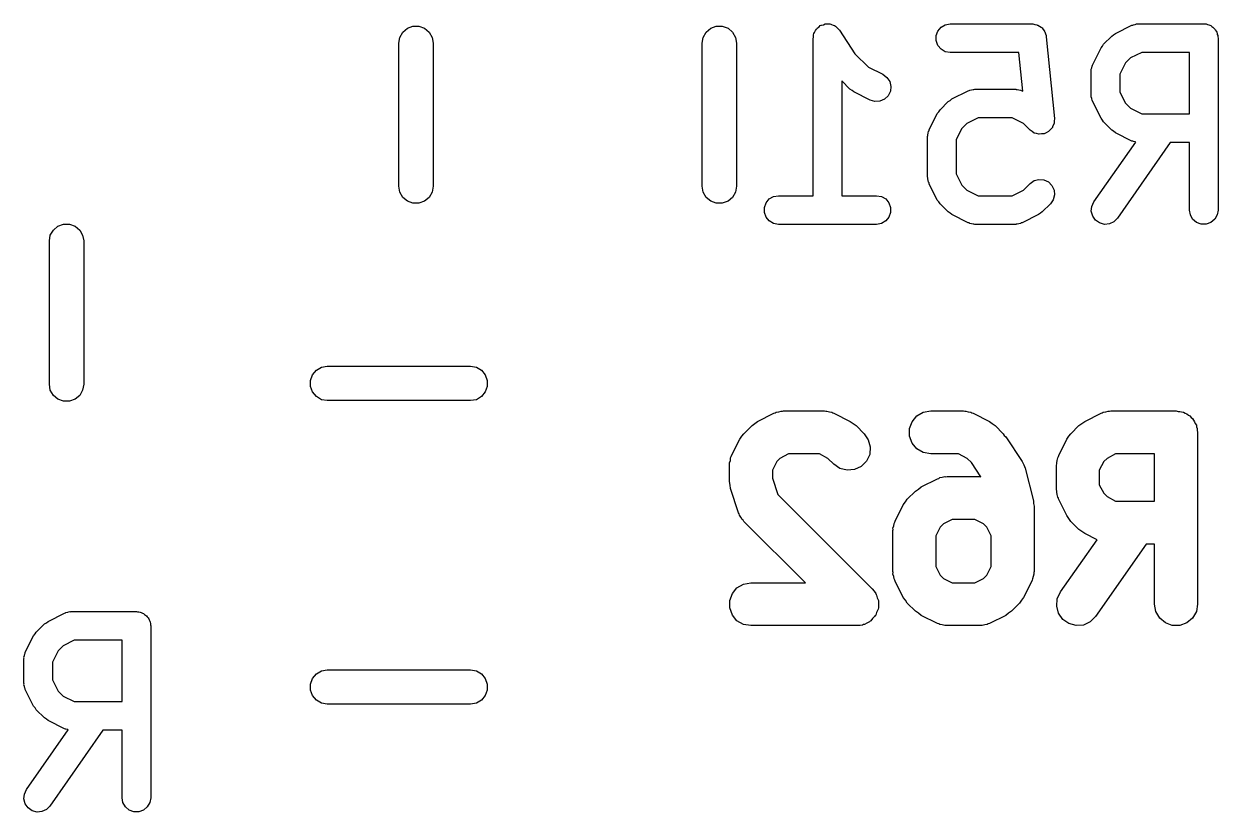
# Model space of a CAD drawing. Extents: x 93.7 to 160.2, y -161.6 to -97.7.
# Drawn here: x 149.77 to 153.942, y -159.719 to -156.967 of the extents above; entities that cross this region are included whole.
import ezdxf

# ---------------------------------------------------------------- set-up
doc = ezdxf.new("R2010")
doc.units = 0
doc.header["$MEASUREMENT"] = 0
doc.layers.add('BLACK', color=7, linetype='CONTINUOUS')

msp = doc.modelspace()

# ---------------------------------------------------------------- linework, layer by layer
at = {"layer": 'Black'}
for p, q in [((151.094, -156.996), (151.11, -156.982)), ((151.11, -156.982), (151.129, -156.975)), ((151.129, -156.975), (151.15, -156.975)), ((151.15, -156.975), (151.17, -156.982)), ((151.17, -156.982), (151.186, -156.996)), ((152.154, -156.996), (152.17, -156.982)), ((152.17, -156.982), (152.189, -156.975)), ((152.189, -156.975), (152.21, -156.975)), ((152.21, -156.975), (152.23, -156.982)), ((152.23, -156.982), (152.246, -156.996)), ((152.533, -156.995), (152.536, -156.99)), ((152.536, -156.99), (152.539, -156.985)), ((152.539, -156.985), (152.541, -156.983)), ((152.541, -156.983), (152.543, -156.981)), ((152.543, -156.981), (152.548, -156.977)), ((152.548, -156.977), (152.552, -156.973)), ((152.552, -156.973), (152.555, -156.972)), ((152.555, -156.972), (152.557, -156.971)), ((152.557, -156.971), (152.563, -156.97)), ((152.563, -156.97), (152.569, -156.967)), ((152.569, -156.967), (152.572, -156.967)), ((152.572, -156.967), (152.574, -156.967)), ((152.574, -156.967), (152.58, -156.967)), ((152.58, -156.967), (152.586, -156.967)), ((152.586, -156.967), (152.589, -156.968)), ((152.589, -156.968), (152.591, -156.969)), ((152.591, -156.969), (152.597, -156.971)), ((152.597, -156.971), (152.602, -156.973)), ((152.602, -156.973), (152.605, -156.975)), ((152.605, -156.975), (152.607, -156.976)), ((152.607, -156.976), (152.611, -156.981)), ((152.611, -156.981), (152.616, -156.985)), ((152.616, -156.985), (152.617, -156.987)), ((152.617, -156.987), (152.619, -156.989)), ((152.619, -156.989), (152.673, -157.071)), ((152.957, -157.008), (152.963, -156.992)), ((152.963, -156.992), (152.974, -156.978)), ((152.974, -156.978), (152.989, -156.97)), ((152.989, -156.97), (153.006, -156.967)), ((153.006, -156.967), (153.292, -156.967)), ((153.292, -156.967), (153.294, -156.967)), ((153.294, -156.967), (153.295, -156.967)), ((153.295, -156.967), (153.302, -156.969)), ((153.302, -156.969), (153.309, -156.97)), ((153.309, -156.97), (153.31, -156.971)), ((153.31, -156.971), (153.312, -156.971)), ((153.312, -156.971), (153.318, -156.975)), ((153.318, -156.975), (153.324, -156.978)), ((153.324, -156.978), (153.325, -156.98)), ((153.325, -156.98), (153.327, -156.981)), ((153.327, -156.981), (153.331, -156.986)), ((153.331, -156.986), (153.335, -156.992)), ((153.335, -156.992), (153.336, -156.993)), ((153.584, -157.001), (153.641, -156.972)), ((153.641, -156.972), (153.644, -156.971)), ((153.644, -156.971), (153.646, -156.97)), ((153.646, -156.97), (153.652, -156.969)), ((153.652, -156.969), (153.657, -156.967)), ((153.657, -156.967), (153.66, -156.967)), ((153.66, -156.967), (153.663, -156.967)), ((153.663, -156.967), (153.892, -156.967)), ((153.892, -156.967), (153.896, -156.967)), ((153.896, -156.967), (153.9, -156.967)), ((153.9, -156.967), (153.905, -156.969)), ((153.905, -156.969), (153.909, -156.97)), ((153.909, -156.97), (153.913, -156.972)), ((153.913, -156.972), (153.917, -156.973)), ((153.917, -156.973), (153.92, -156.976)), ((153.92, -156.976), (153.924, -156.978)), ((153.924, -156.978), (153.927, -156.982)), ((153.927, -156.982), (153.93, -156.985)), ((153.93, -156.985), (153.932, -156.988)), ((153.932, -156.988), (153.935, -156.992)), ((153.935, -156.992), (153.937, -156.996)), ((151.08, -157.034), (151.083, -157.014)), ((151.08, -157.534), (151.08, -157.034)), ((151.083, -157.014), (151.094, -156.996)), ((151.186, -156.996), (151.196, -157.014)), ((151.196, -157.014), (151.2, -157.034)), ((151.2, -157.034), (151.2, -157.534)), ((152.14, -157.034), (152.143, -157.014)), ((152.14, -157.534), (152.14, -157.034)), ((152.143, -157.014), (152.154, -156.996)), ((152.246, -156.996), (152.256, -157.014)), ((152.256, -157.014), (152.26, -157.034)), ((152.26, -157.034), (152.26, -157.534)), ((152.527, -157.017), (152.528, -157.014)), ((152.527, -157.567), (152.527, -157.017)), ((152.528, -157.011), (152.529, -157.005)), ((152.528, -157.014), (152.528, -157.011)), ((152.529, -157.005), (152.53, -157)), ((152.53, -157), (152.532, -156.997)), ((152.532, -156.997), (152.533, -156.995)), ((152.957, -157.025), (152.957, -157.008)), ((152.963, -157.042), (152.957, -157.025)), ((153.336, -156.993), (153.337, -156.995)), ((153.337, -156.995), (153.339, -157.002)), ((153.339, -157.002), (153.341, -157.008)), ((153.341, -157.008), (153.341, -157.01)), ((153.341, -157.01), (153.341, -157.012)), ((153.341, -157.012), (153.37, -157.297)), ((153.542, -157.038), (153.571, -157.01)), ((153.571, -157.01), (153.577, -157.005)), ((153.577, -157.005), (153.584, -157.001)), ((153.937, -156.996), (153.939, -157)), ((153.939, -157), (153.939, -157.004)), ((153.939, -157.004), (153.941, -157.008)), ((153.941, -157.008), (153.941, -157.012)), ((153.941, -157.012), (153.942, -157.017)), ((153.942, -157.017), (153.942, -157.617)), ((152.673, -157.071), (152.721, -157.118)), ((152.974, -157.055), (152.963, -157.042)), ((152.989, -157.064), (152.974, -157.055)), ((153.006, -157.067), (152.989, -157.064)), ((153.246, -157.067), (153.006, -157.067)), ((153.26, -157.202), (153.246, -157.067)), ((153.504, -157.109), (153.533, -157.051)), ((153.533, -157.051), (153.538, -157.045)), ((153.538, -157.045), (153.542, -157.038)), ((153.675, -157.067), (153.636, -157.086)), ((153.842, -157.067), (153.675, -157.067)), ((153.842, -157.281), (153.842, -157.067)), ((153.501, -157.12), (153.502, -157.114)), ((153.502, -157.114), (153.503, -157.111)), ((153.503, -157.111), (153.504, -157.109)), ((153.619, -157.103), (153.599, -157.143)), ((153.636, -157.086), (153.619, -157.103)), ((152.721, -157.118), (152.771, -157.143)), ((152.771, -157.143), (152.785, -157.154)), ((152.785, -157.154), (152.795, -157.168)), ((153.499, -157.125), (153.501, -157.12)), ((153.499, -157.128), (153.499, -157.125)), ((153.499, -157.131), (153.499, -157.128)), ((153.499, -157.217), (153.499, -157.131)), ((153.599, -157.143), (153.599, -157.205)), ((152.656, -157.195), (152.627, -157.166)), ((152.627, -157.166), (152.627, -157.567)), ((152.663, -157.2), (152.656, -157.195)), ((152.669, -157.204), (152.663, -157.2)), ((152.795, -157.168), (152.799, -157.185)), ((152.799, -157.185), (152.797, -157.202)), ((153.069, -157.201), (153.072, -157.2)), ((153.072, -157.2), (153.075, -157.198)), ((153.075, -157.198), (153.08, -157.197)), ((153.08, -157.197), (153.086, -157.196)), ((153.086, -157.196), (153.089, -157.196)), ((153.089, -157.196), (153.092, -157.195)), ((153.092, -157.195), (153.235, -157.195)), ((153.235, -157.195), (153.237, -157.196)), ((153.237, -157.196), (153.24, -157.196)), ((153.24, -157.196), (153.246, -157.197)), ((153.246, -157.197), (153.252, -157.198)), ((153.252, -157.198), (153.254, -157.2)), ((153.254, -157.2), (153.257, -157.201)), ((152.727, -157.233), (152.669, -157.204)), ((152.743, -157.238), (152.727, -157.233)), ((152.76, -157.237), (152.743, -157.238)), ((152.776, -157.23), (152.76, -157.237)), ((152.789, -157.218), (152.776, -157.23)), ((152.797, -157.202), (152.789, -157.218)), ((152.971, -157.267), (152.999, -157.238)), ((152.999, -157.238), (153.006, -157.234)), ((153.006, -157.234), (153.012, -157.229)), ((153.012, -157.229), (153.069, -157.201)), ((153.257, -157.201), (153.26, -157.202)), ((153.499, -157.22), (153.499, -157.217)), ((153.499, -157.222), (153.499, -157.22)), ((153.501, -157.228), (153.499, -157.222)), ((153.502, -157.234), (153.501, -157.228)), ((153.503, -157.236), (153.502, -157.234)), ((153.504, -157.239), (153.503, -157.236)), ((153.533, -157.296), (153.504, -157.239)), ((153.599, -157.205), (153.619, -157.244)), ((152.933, -157.337), (152.961, -157.28)), ((152.961, -157.28), (152.966, -157.274)), ((152.966, -157.274), (152.971, -157.267)), ((153.619, -157.244), (153.636, -157.261)), ((153.636, -157.261), (153.675, -157.281)), ((153.675, -157.281), (153.842, -157.281)), ((153.064, -157.315), (153.047, -157.332)), ((153.104, -157.295), (153.064, -157.315)), ((153.223, -157.295), (153.104, -157.295)), ((153.262, -157.315), (153.223, -157.295)), ((153.285, -157.338), (153.262, -157.315)), ((153.365, -157.323), (153.362, -157.331)), ((153.369, -157.315), (153.365, -157.323)), ((153.37, -157.298), (153.369, -157.306)), ((153.369, -157.306), (153.369, -157.315)), ((153.369, -157.315), (153.369, -157.315)), ((153.369, -157.315), (153.369, -157.315)), ((153.37, -157.297), (153.37, -157.298)), ((153.37, -157.298), (153.37, -157.298)), ((153.538, -157.303), (153.533, -157.296)), ((153.542, -157.309), (153.538, -157.303)), ((153.571, -157.338), (153.542, -157.309)), ((152.927, -157.36), (152.928, -157.357)), ((152.927, -157.502), (152.927, -157.36)), ((152.928, -157.354), (152.929, -157.348)), ((152.928, -157.357), (152.928, -157.354)), ((152.929, -157.348), (152.93, -157.342)), ((152.93, -157.342), (152.932, -157.34)), ((152.932, -157.34), (152.933, -157.337)), ((153.047, -157.332), (153.027, -157.371)), ((153.292, -157.343), (153.285, -157.338)), ((153.285, -157.338), (153.285, -157.338)), ((153.285, -157.338), (153.285, -157.338)), ((153.299, -157.348), (153.292, -157.343)), ((153.3, -157.348), (153.299, -157.348)), ((153.299, -157.348), (153.299, -157.348)), ((153.308, -157.35), (153.3, -157.348)), ((153.316, -157.352), (153.308, -157.35)), ((153.317, -157.352), (153.316, -157.352)), ((153.316, -157.352), (153.316, -157.352)), ((153.325, -157.351), (153.317, -157.352)), ((153.333, -157.351), (153.325, -157.351)), ((153.334, -157.351), (153.333, -157.351)), ((153.341, -157.347), (153.334, -157.351)), ((153.334, -157.351), (153.334, -157.351)), ((153.349, -157.343), (153.341, -157.347)), ((153.355, -157.337), (153.349, -157.343)), ((153.349, -157.343), (153.349, -157.343)), ((153.349, -157.343), (153.349, -157.343)), ((153.361, -157.331), (153.355, -157.337)), ((153.362, -157.331), (153.361, -157.331)), ((153.361, -157.331), (153.361, -157.331)), ((153.577, -157.342), (153.571, -157.338)), ((153.584, -157.347), (153.577, -157.342)), ((153.641, -157.376), (153.584, -157.347)), ((153.027, -157.371), (153.027, -157.491)), ((153.508, -157.588), (153.654, -157.38)), ((153.775, -157.381), (153.59, -157.645)), ((153.644, -157.377), (153.641, -157.376)), ((153.646, -157.378), (153.644, -157.377)), ((153.652, -157.379), (153.646, -157.378)), ((153.654, -157.38), (153.652, -157.379)), ((153.842, -157.381), (153.775, -157.381)), ((153.842, -157.617), (153.842, -157.381)), ((153.027, -157.491), (153.047, -157.53)), ((151.083, -157.555), (151.08, -157.534)), ((151.2, -157.534), (151.196, -157.555)), ((152.143, -157.555), (152.14, -157.534)), ((152.26, -157.534), (152.256, -157.555)), ((152.928, -157.505), (152.927, -157.502)), ((152.928, -157.508), (152.928, -157.505)), ((152.929, -157.514), (152.928, -157.508)), ((152.93, -157.52), (152.929, -157.514)), ((152.932, -157.522), (152.93, -157.52)), ((152.933, -157.525), (152.932, -157.522)), ((152.961, -157.582), (152.933, -157.525)), ((153.047, -157.53), (153.064, -157.547)), ((153.262, -157.547), (153.285, -157.524)), ((153.285, -157.524), (153.299, -157.514)), ((153.299, -157.514), (153.316, -157.51)), ((153.316, -157.51), (153.333, -157.511)), ((153.333, -157.511), (153.349, -157.519)), ((153.349, -157.519), (153.361, -157.531)), ((153.361, -157.531), (153.369, -157.547)), ((151.094, -157.573), (151.083, -157.555)), ((151.11, -157.586), (151.094, -157.573)), ((151.186, -157.573), (151.17, -157.586)), ((151.196, -157.555), (151.186, -157.573)), ((152.154, -157.573), (152.143, -157.555)), ((152.17, -157.586), (152.154, -157.573)), ((152.246, -157.573), (152.23, -157.586)), ((152.256, -157.555), (152.246, -157.573)), ((152.374, -157.578), (152.389, -157.57)), ((152.389, -157.57), (152.406, -157.567)), ((152.406, -157.567), (152.527, -157.567)), ((152.627, -157.567), (152.749, -157.567)), ((152.749, -157.567), (152.766, -157.57)), ((152.766, -157.57), (152.781, -157.578)), ((153.064, -157.547), (153.104, -157.567)), ((153.104, -157.567), (153.223, -157.567)), ((153.223, -157.567), (153.262, -157.547)), ((153.37, -157.564), (153.366, -157.581)), ((153.369, -157.547), (153.37, -157.564)), ((151.129, -157.593), (151.11, -157.586)), ((151.15, -157.593), (151.129, -157.593)), ((151.17, -157.586), (151.15, -157.593)), ((152.189, -157.593), (152.17, -157.586)), ((152.21, -157.593), (152.189, -157.593)), ((152.23, -157.586), (152.21, -157.593)), ((152.357, -157.608), (152.363, -157.592)), ((152.357, -157.625), (152.357, -157.608)), ((152.363, -157.592), (152.374, -157.578)), ((152.781, -157.578), (152.792, -157.592)), ((152.792, -157.592), (152.798, -157.608)), ((152.798, -157.608), (152.798, -157.625)), ((152.966, -157.588), (152.961, -157.582)), ((152.971, -157.595), (152.966, -157.588)), ((152.999, -157.623), (152.971, -157.595)), ((153.356, -157.595), (153.327, -157.623)), ((153.366, -157.581), (153.356, -157.595)), ((153.499, -157.621), (153.501, -157.604)), ((153.501, -157.604), (153.508, -157.588)), ((153.845, -157.634), (153.842, -157.617)), ((153.942, -157.617), (153.939, -157.634)), ((152.363, -157.642), (152.357, -157.625)), ((152.374, -157.655), (152.363, -157.642)), ((152.389, -157.664), (152.374, -157.655)), ((152.781, -157.655), (152.766, -157.664)), ((152.792, -157.642), (152.781, -157.655)), ((152.798, -157.625), (152.792, -157.642)), ((153.006, -157.628), (152.999, -157.623)), ((153.012, -157.633), (153.006, -157.628)), ((153.069, -157.661), (153.012, -157.633)), ((153.314, -157.633), (153.257, -157.661)), ((153.321, -157.628), (153.314, -157.633)), ((153.327, -157.623), (153.321, -157.628)), ((153.504, -157.638), (153.499, -157.621)), ((153.514, -157.652), (153.504, -157.638)), ((153.528, -157.662), (153.514, -157.652)), ((153.578, -157.658), (153.562, -157.665)), ((153.59, -157.645), (153.578, -157.658)), ((153.853, -157.649), (153.845, -157.634)), ((153.867, -157.66), (153.853, -157.649)), ((153.93, -157.649), (153.917, -157.66)), ((153.939, -157.634), (153.93, -157.649)), ((149.862, -157.705), (149.873, -157.687)), ((149.873, -157.687), (149.889, -157.673)), ((149.889, -157.673), (149.908, -157.666)), ((149.908, -157.666), (149.929, -157.666)), ((149.929, -157.666), (149.949, -157.673)), ((149.949, -157.673), (149.965, -157.687)), ((149.965, -157.687), (149.975, -157.705)), ((152.406, -157.667), (152.389, -157.664)), ((152.749, -157.667), (152.406, -157.667)), ((152.766, -157.664), (152.749, -157.667)), ((153.072, -157.662), (153.069, -157.661)), ((153.075, -157.664), (153.072, -157.662)), ((153.08, -157.665), (153.075, -157.664)), ((153.086, -157.666), (153.08, -157.665)), ((153.089, -157.666), (153.086, -157.666)), ((153.092, -157.667), (153.089, -157.666)), ((153.235, -157.667), (153.092, -157.667)), ((153.237, -157.666), (153.235, -157.667)), ((153.24, -157.666), (153.237, -157.666)), ((153.246, -157.665), (153.24, -157.666)), ((153.252, -157.664), (153.246, -157.665)), ((153.254, -157.662), (153.252, -157.664)), ((153.257, -157.661), (153.254, -157.662)), ((153.545, -157.667), (153.528, -157.662)), ((153.562, -157.665), (153.545, -157.667)), ((153.883, -157.666), (153.867, -157.66)), ((153.9, -157.666), (153.883, -157.666)), ((153.917, -157.66), (153.9, -157.666)), ((149.859, -157.725), (149.862, -157.705)), ((149.859, -158.225), (149.859, -157.725)), ((149.975, -157.705), (149.979, -157.725)), ((149.979, -157.725), (149.979, -158.225)), ((150.771, -158.212), (150.778, -158.192)), ((150.778, -158.192), (150.792, -158.176)), ((150.792, -158.176), (150.81, -158.166)), ((150.81, -158.166), (150.83, -158.162)), ((150.83, -158.162), (151.33, -158.162)), ((151.33, -158.162), (151.351, -158.166)), ((151.351, -158.166), (151.369, -158.176)), ((151.369, -158.176), (151.382, -158.192)), ((151.382, -158.192), (151.389, -158.212)), ((149.862, -158.246), (149.859, -158.225)), ((149.979, -158.225), (149.975, -158.246)), ((150.771, -158.233), (150.771, -158.212)), ((150.778, -158.252), (150.771, -158.233)), ((151.389, -158.233), (151.382, -158.252)), ((151.389, -158.212), (151.389, -158.233)), ((149.873, -158.264), (149.862, -158.246)), ((149.889, -158.277), (149.873, -158.264)), ((149.908, -158.284), (149.889, -158.277)), ((149.929, -158.284), (149.908, -158.284)), ((149.949, -158.277), (149.929, -158.284)), ((149.965, -158.264), (149.949, -158.277)), ((149.975, -158.246), (149.965, -158.264)), ((150.792, -158.268), (150.778, -158.252)), ((150.81, -158.279), (150.792, -158.268)), ((150.83, -158.282), (150.81, -158.279)), ((151.33, -158.282), (150.83, -158.282)), ((151.351, -158.279), (151.33, -158.282)), ((151.369, -158.268), (151.351, -158.279)), ((151.382, -158.252), (151.369, -158.268)), ((152.333, -158.355), (152.39, -158.326)), ((152.39, -158.326), (152.394, -158.325)), ((152.394, -158.325), (152.398, -158.323)), ((152.398, -158.323), (152.407, -158.321)), ((152.407, -158.321), (152.415, -158.319)), ((152.415, -158.319), (152.42, -158.319)), ((152.42, -158.319), (152.424, -158.318)), ((152.424, -158.318), (152.567, -158.318)), ((152.567, -158.318), (152.571, -158.319)), ((152.571, -158.319), (152.575, -158.319)), ((152.575, -158.319), (152.584, -158.321)), ((152.584, -158.321), (152.592, -158.323)), ((152.592, -158.323), (152.596, -158.325)), ((152.596, -158.325), (152.6, -158.326)), ((152.6, -158.326), (152.657, -158.355)), ((152.89, -158.336), (152.912, -158.323)), ((152.912, -158.323), (152.938, -158.318)), ((152.938, -158.318), (153.052, -158.318)), ((153.052, -158.318), (153.057, -158.319)), ((153.057, -158.319), (153.061, -158.319)), ((153.061, -158.319), (153.069, -158.321)), ((153.069, -158.321), (153.078, -158.323)), ((153.078, -158.323), (153.082, -158.325)), ((153.082, -158.325), (153.086, -158.326)), ((153.086, -158.326), (153.143, -158.355)), ((153.476, -158.355), (153.533, -158.326)), ((153.533, -158.326), (153.537, -158.325)), ((153.537, -158.325), (153.541, -158.323)), ((153.541, -158.323), (153.55, -158.321)), ((153.55, -158.321), (153.558, -158.319)), ((153.558, -158.319), (153.562, -158.319)), ((153.562, -158.319), (153.567, -158.318)), ((153.567, -158.318), (153.795, -158.318)), ((153.795, -158.318), (153.802, -158.32)), ((153.802, -158.32), (153.808, -158.32)), ((153.808, -158.32), (153.814, -158.322)), ((153.814, -158.322), (153.821, -158.323)), ((153.821, -158.323), (153.827, -158.326)), ((153.827, -158.326), (153.833, -158.328)), ((152.285, -158.398), (152.314, -158.369)), ((152.314, -158.369), (152.323, -158.362)), ((152.323, -158.362), (152.333, -158.355)), ((152.657, -158.355), (152.667, -158.362)), ((152.667, -158.362), (152.677, -158.369)), ((152.677, -158.369), (152.705, -158.398)), ((152.864, -158.38), (152.873, -158.356)), ((152.873, -158.356), (152.89, -158.336)), ((153.143, -158.355), (153.153, -158.362)), ((153.153, -158.362), (153.163, -158.369)), ((153.163, -158.369), (153.191, -158.398)), ((153.428, -158.398), (153.456, -158.369)), ((153.456, -158.369), (153.466, -158.362)), ((153.466, -158.362), (153.476, -158.355)), ((153.833, -158.328), (153.838, -158.333)), ((153.838, -158.333), (153.843, -158.336)), ((153.843, -158.336), (153.848, -158.341)), ((153.848, -158.341), (153.853, -158.345)), ((153.853, -158.345), (153.856, -158.351)), ((153.856, -158.351), (153.86, -158.356)), ((153.86, -158.356), (153.862, -158.362)), ((153.862, -158.362), (153.866, -158.368)), ((153.866, -158.368), (153.867, -158.374)), ((152.271, -158.417), (152.278, -158.407)), ((152.278, -158.407), (152.285, -158.398)), ((152.705, -158.398), (152.72, -158.419)), ((152.864, -158.406), (152.864, -158.38)), ((152.873, -158.431), (152.864, -158.406)), ((153.191, -158.398), (153.195, -158.404)), ((153.195, -158.404), (153.2, -158.409)), ((153.2, -158.409), (153.258, -158.495)), ((153.414, -158.417), (153.421, -158.407)), ((153.421, -158.407), (153.428, -158.398)), ((153.867, -158.374), (153.869, -158.38)), ((153.869, -158.38), (153.869, -158.387)), ((153.869, -158.387), (153.87, -158.393)), ((153.87, -158.393), (153.87, -158.993)), ((152.242, -158.474), (152.271, -158.417)), ((152.72, -158.419), (152.727, -158.444)), ((152.727, -158.444), (152.725, -158.47)), ((152.89, -158.451), (152.873, -158.431)), ((152.912, -158.464), (152.89, -158.451)), ((153.385, -158.474), (153.414, -158.417)), ((152.235, -158.499), (152.238, -158.491)), ((152.238, -158.491), (152.239, -158.482)), ((152.239, -158.482), (152.241, -158.478)), ((152.241, -158.478), (152.242, -158.474)), ((152.411, -158.484), (152.4, -158.495)), ((152.441, -158.468), (152.411, -158.484)), ((152.549, -158.468), (152.441, -158.468)), ((152.579, -158.484), (152.549, -158.468)), ((152.599, -158.504), (152.579, -158.484)), ((152.714, -158.494), (152.695, -158.512)), ((152.725, -158.47), (152.714, -158.494)), ((152.938, -158.468), (152.912, -158.464)), ((153.035, -158.468), (152.938, -158.468)), ((153.065, -158.484), (153.035, -158.468)), ((153.08, -158.498), (153.065, -158.484)), ((153.378, -158.499), (153.38, -158.491)), ((153.38, -158.491), (153.382, -158.482)), ((153.382, -158.482), (153.384, -158.478)), ((153.384, -158.478), (153.385, -158.474)), ((153.554, -158.484), (153.543, -158.495)), ((153.584, -158.468), (153.554, -158.484)), ((153.72, -158.468), (153.584, -158.468)), ((153.72, -158.633), (153.72, -158.468)), ((152.235, -158.503), (152.235, -158.499)), ((152.235, -158.508), (152.235, -158.503)), ((152.235, -158.565), (152.235, -158.508)), ((152.4, -158.495), (152.385, -158.525)), ((152.385, -158.525), (152.385, -158.553)), ((152.621, -158.519), (152.599, -158.504)), ((152.646, -158.525), (152.621, -158.519)), ((152.672, -158.523), (152.646, -158.525)), ((152.695, -158.512), (152.672, -158.523)), ((153.113, -158.548), (153.08, -158.498)), ((153.258, -158.495), (153.263, -158.506)), ((153.263, -158.506), (153.268, -158.518)), ((153.268, -158.518), (153.297, -158.632)), ((153.377, -158.508), (153.378, -158.503)), ((153.377, -158.593), (153.377, -158.508)), ((153.378, -158.503), (153.378, -158.499)), ((153.543, -158.495), (153.527, -158.525)), ((153.527, -158.525), (153.527, -158.576)), ((152.237, -158.577), (152.235, -158.565)), ((152.238, -158.589), (152.237, -158.577)), ((152.385, -158.553), (152.404, -158.61)), ((152.905, -158.583), (152.962, -158.555)), ((152.962, -158.555), (152.966, -158.554)), ((152.966, -158.554), (152.97, -158.551)), ((152.97, -158.551), (152.978, -158.55)), ((152.978, -158.55), (152.987, -158.547)), ((152.987, -158.547), (152.991, -158.548)), ((152.991, -158.548), (152.995, -158.547)), ((152.995, -158.547), (153.11, -158.547)), ((153.11, -158.547), (153.113, -158.548)), ((153.527, -158.576), (153.543, -158.606)), ((152.267, -158.674), (152.238, -158.589)), ((152.404, -158.61), (152.734, -158.94)), ((152.856, -158.626), (152.885, -158.598)), ((152.885, -158.598), (152.895, -158.591)), ((152.895, -158.591), (152.905, -158.583)), ((153.378, -158.598), (153.377, -158.593)), ((153.378, -158.602), (153.378, -158.598)), ((153.38, -158.61), (153.378, -158.602)), ((153.382, -158.619), (153.38, -158.61)), ((153.384, -158.623), (153.382, -158.619)), ((153.543, -158.606), (153.554, -158.617)), ((153.554, -158.617), (153.584, -158.633)), ((152.814, -158.703), (152.842, -158.646)), ((152.842, -158.646), (152.85, -158.636)), ((152.85, -158.636), (152.856, -158.626)), ((153.297, -158.632), (153.297, -158.641)), ((153.297, -158.641), (153.299, -158.651)), ((153.299, -158.651), (153.299, -158.879)), ((153.385, -158.627), (153.384, -158.623)), ((153.414, -158.684), (153.385, -158.627)), ((153.584, -158.633), (153.72, -158.633)), ((152.269, -158.678), (152.267, -158.674)), ((152.27, -158.682), (152.269, -158.678)), ((152.275, -158.689), (152.27, -158.682)), ((152.279, -158.697), (152.275, -158.689)), ((152.283, -158.7), (152.279, -158.697)), ((152.285, -158.704), (152.283, -158.7)), ((153.013, -158.697), (152.983, -158.712)), ((153.092, -158.697), (153.013, -158.697)), ((153.122, -158.712), (153.092, -158.697)), ((153.421, -158.694), (153.414, -158.684)), ((153.428, -158.704), (153.421, -158.694)), ((152.5, -158.918), (152.285, -158.704)), ((152.806, -158.728), (152.809, -158.719)), ((152.807, -158.732), (152.806, -158.728)), ((152.806, -158.736), (152.807, -158.732)), ((152.806, -158.879), (152.806, -158.736)), ((152.809, -158.719), (152.81, -158.711)), ((152.81, -158.711), (152.813, -158.707)), ((152.813, -158.707), (152.814, -158.703)), ((152.971, -158.724), (152.956, -158.754)), ((152.983, -158.712), (152.971, -158.724)), ((153.134, -158.724), (153.122, -158.712)), ((153.149, -158.754), (153.134, -158.724)), ((153.456, -158.732), (153.428, -158.704)), ((153.466, -158.739), (153.456, -158.732)), ((153.476, -158.746), (153.466, -158.739)), ((152.956, -158.754), (152.956, -158.861)), ((153.149, -158.861), (153.149, -158.754)), ((153.391, -158.95), (153.519, -158.768)), ((153.519, -158.768), (153.476, -158.746)), ((153.691, -158.783), (153.514, -159.036)), ((153.72, -158.783), (153.691, -158.783)), ((153.72, -158.993), (153.72, -158.783)), ((152.956, -158.861), (152.971, -158.892)), ((153.134, -158.892), (153.149, -158.861)), ((152.807, -158.883), (152.806, -158.879)), ((152.806, -158.888), (152.807, -158.883)), ((152.809, -158.896), (152.806, -158.888)), ((152.81, -158.905), (152.809, -158.896)), ((152.813, -158.909), (152.81, -158.905)), ((152.814, -158.913), (152.813, -158.909)), ((152.971, -158.892), (152.983, -158.903)), ((152.983, -158.903), (153.013, -158.918)), ((153.092, -158.918), (153.122, -158.903)), ((153.122, -158.903), (153.134, -158.892)), ((153.292, -158.909), (153.291, -158.913)), ((153.294, -158.905), (153.292, -158.909)), ((153.296, -158.896), (153.294, -158.905)), ((153.298, -158.888), (153.296, -158.896)), ((153.299, -158.879), (153.298, -158.883)), ((153.298, -158.883), (153.298, -158.888)), ((152.245, -158.956), (152.261, -158.936)), ((152.261, -158.936), (152.284, -158.923)), ((152.284, -158.923), (152.31, -158.918)), ((152.31, -158.918), (152.5, -158.918)), ((152.734, -158.94), (152.74, -158.948)), ((152.74, -158.948), (152.746, -158.956)), ((152.842, -158.97), (152.814, -158.913)), ((153.013, -158.918), (153.092, -158.918)), ((153.291, -158.913), (153.262, -158.97)), ((153.38, -158.974), (153.391, -158.95)), ((152.236, -158.98), (152.245, -158.956)), ((152.236, -159.006), (152.236, -158.98)), ((152.746, -158.956), (152.747, -158.959)), ((152.747, -158.959), (152.749, -158.962)), ((152.749, -158.962), (152.751, -158.971)), ((152.751, -158.971), (152.755, -158.98)), ((152.755, -158.98), (152.755, -158.984)), ((152.755, -158.984), (152.756, -158.987)), ((152.756, -158.987), (152.755, -158.997)), ((152.85, -158.979), (152.842, -158.97)), ((152.856, -158.989), (152.85, -158.979)), ((152.885, -159.018), (152.856, -158.989)), ((153.248, -158.989), (153.22, -159.018)), ((153.255, -158.979), (153.248, -158.989)), ((153.262, -158.97), (153.255, -158.979)), ((153.378, -159), (153.38, -158.974)), ((153.725, -159.019), (153.72, -158.993)), ((153.87, -158.993), (153.866, -159.019)), ((149.855, -159.053), (149.912, -159.024)), ((149.912, -159.024), (149.915, -159.023)), ((149.915, -159.023), (149.917, -159.022)), ((149.917, -159.022), (149.923, -159.021)), ((149.923, -159.021), (149.929, -159.019)), ((149.929, -159.019), (149.932, -159.02)), ((149.932, -159.02), (149.934, -159.019)), ((149.934, -159.019), (150.163, -159.019)), ((150.163, -159.019), (150.167, -159.02)), ((150.167, -159.02), (150.172, -159.02)), ((150.172, -159.02), (150.176, -159.021)), ((150.176, -159.021), (150.18, -159.022)), ((150.18, -159.022), (150.184, -159.024)), ((150.184, -159.024), (150.188, -159.026)), ((150.188, -159.026), (150.191, -159.029)), ((150.191, -159.029), (150.195, -159.031)), ((150.195, -159.031), (150.198, -159.034)), ((150.198, -159.034), (150.201, -159.037)), ((152.245, -159.031), (152.236, -159.006)), ((152.261, -159.051), (152.245, -159.031)), ((152.742, -159.036), (152.735, -159.043)), ((152.744, -159.033), (152.742, -159.036)), ((152.746, -159.031), (152.744, -159.033)), ((152.749, -159.022), (152.746, -159.031)), ((152.753, -159.013), (152.749, -159.022)), ((152.754, -159.01), (152.753, -159.013)), ((152.755, -159.006), (152.754, -159.01)), ((152.755, -158.997), (152.755, -159.006)), ((152.895, -159.025), (152.885, -159.018)), ((152.905, -159.032), (152.895, -159.025)), ((152.962, -159.06), (152.905, -159.032)), ((153.2, -159.032), (153.143, -159.06)), ((153.21, -159.025), (153.2, -159.032)), ((153.22, -159.018), (153.21, -159.025)), ((153.384, -159.025), (153.378, -159)), ((153.399, -159.046), (153.384, -159.025)), ((153.514, -159.036), (153.495, -159.055)), ((153.738, -159.042), (153.725, -159.019)), ((153.866, -159.019), (153.853, -159.042)), ((149.813, -159.091), (149.842, -159.062)), ((149.842, -159.062), (149.849, -159.058)), ((149.849, -159.058), (149.855, -159.053)), ((150.201, -159.037), (150.204, -159.041)), ((150.204, -159.041), (150.206, -159.044)), ((150.206, -159.044), (150.208, -159.048)), ((150.208, -159.048), (150.21, -159.052)), ((150.21, -159.052), (150.211, -159.056)), ((150.211, -159.056), (150.212, -159.06)), ((150.212, -159.06), (150.212, -159.065)), ((150.212, -159.065), (150.213, -159.069)), ((150.213, -159.069), (150.213, -159.669)), ((152.284, -159.064), (152.261, -159.051)), ((152.31, -159.068), (152.284, -159.064)), ((152.681, -159.068), (152.31, -159.068)), ((152.691, -159.067), (152.681, -159.068)), ((152.7, -159.066), (152.691, -159.067)), ((152.703, -159.064), (152.7, -159.066)), ((152.707, -159.064), (152.703, -159.064)), ((152.715, -159.059), (152.707, -159.064)), ((152.724, -159.055), (152.715, -159.059)), ((152.726, -159.052), (152.724, -159.055)), ((152.729, -159.051), (152.726, -159.052)), ((152.735, -159.043), (152.729, -159.051)), ((152.966, -159.062), (152.962, -159.06)), ((152.97, -159.064), (152.966, -159.062)), ((152.978, -159.065), (152.97, -159.064)), ((152.987, -159.068), (152.978, -159.065)), ((152.991, -159.068), (152.987, -159.068)), ((152.995, -159.068), (152.991, -159.068)), ((153.11, -159.068), (152.995, -159.068)), ((153.114, -159.068), (153.11, -159.068)), ((153.118, -159.068), (153.114, -159.068)), ((153.127, -159.065), (153.118, -159.068)), ((153.135, -159.064), (153.127, -159.065)), ((153.139, -159.062), (153.135, -159.064)), ((153.143, -159.06), (153.139, -159.062)), ((153.421, -159.061), (153.399, -159.046)), ((153.446, -159.068), (153.421, -159.061)), ((153.472, -159.066), (153.446, -159.068)), ((153.495, -159.055), (153.472, -159.066)), ((153.758, -159.058), (153.738, -159.042)), ((153.782, -159.067), (153.758, -159.058)), ((153.808, -159.067), (153.782, -159.067)), ((153.833, -159.058), (153.808, -159.067)), ((153.853, -159.042), (153.833, -159.058)), ((149.775, -159.161), (149.804, -159.104)), ((149.804, -159.104), (149.809, -159.097)), ((149.809, -159.097), (149.813, -159.091)), ((149.946, -159.119), (149.907, -159.139)), ((150.113, -159.119), (149.946, -159.119)), ((150.113, -159.333), (150.113, -159.119)), ((149.775, -159.164), (149.775, -159.161)), ((149.89, -159.156), (149.87, -159.195)), ((149.907, -159.139), (149.89, -159.156)), ((149.77, -159.178), (149.772, -159.172)), ((149.771, -159.18), (149.77, -159.178)), ((149.77, -159.183), (149.771, -159.18)), ((149.77, -159.269), (149.77, -159.183)), ((149.772, -159.172), (149.773, -159.166)), ((149.773, -159.166), (149.775, -159.164)), ((149.87, -159.195), (149.87, -159.257)), ((150.778, -159.252), (150.792, -159.236)), ((150.792, -159.236), (150.81, -159.226)), ((150.81, -159.226), (150.83, -159.222)), ((150.83, -159.222), (151.33, -159.222)), ((151.33, -159.222), (151.351, -159.226)), ((151.351, -159.226), (151.369, -159.236)), ((151.369, -159.236), (151.382, -159.252)), ((149.771, -159.272), (149.77, -159.269)), ((149.77, -159.275), (149.771, -159.272)), ((149.772, -159.28), (149.77, -159.275)), ((149.773, -159.286), (149.772, -159.28)), ((149.775, -159.289), (149.773, -159.286)), ((149.87, -159.257), (149.89, -159.297)), ((150.771, -159.272), (150.778, -159.252)), ((150.771, -159.293), (150.771, -159.272)), ((151.382, -159.252), (151.389, -159.272)), ((151.389, -159.272), (151.389, -159.293)), ((149.775, -159.291), (149.775, -159.289)), ((149.804, -159.349), (149.775, -159.291)), ((149.89, -159.297), (149.907, -159.314)), ((149.907, -159.314), (149.946, -159.333)), ((150.778, -159.312), (150.771, -159.293)), ((150.792, -159.328), (150.778, -159.312)), ((150.81, -159.339), (150.792, -159.328)), ((151.369, -159.328), (151.351, -159.339)), ((151.382, -159.312), (151.369, -159.328)), ((151.389, -159.293), (151.382, -159.312)), ((149.809, -159.355), (149.804, -159.349)), ((149.813, -159.362), (149.809, -159.355)), ((149.842, -159.39), (149.813, -159.362)), ((149.946, -159.333), (150.113, -159.333)), ((150.83, -159.342), (150.81, -159.339)), ((151.33, -159.342), (150.83, -159.342)), ((151.351, -159.339), (151.33, -159.342)), ((149.849, -159.395), (149.842, -159.39)), ((149.855, -159.399), (149.849, -159.395)), ((149.912, -159.428), (149.855, -159.399)), ((149.779, -159.64), (149.925, -159.432)), ((150.046, -159.433), (149.861, -159.698)), ((149.915, -159.429), (149.912, -159.428)), ((149.917, -159.43), (149.915, -159.429)), ((149.923, -159.431), (149.917, -159.43)), ((149.925, -159.432), (149.923, -159.431)), ((150.113, -159.433), (150.046, -159.433)), ((150.113, -159.669), (150.113, -159.433)), ((149.77, -159.673), (149.772, -159.656)), ((149.772, -159.656), (149.779, -159.64)), ((149.775, -159.69), (149.77, -159.673)), ((149.785, -159.704), (149.775, -159.69)), ((149.799, -159.714), (149.785, -159.704)), ((149.861, -159.698), (149.849, -159.71)), ((150.116, -159.686), (150.113, -159.669)), ((150.125, -159.701), (150.116, -159.686)), ((150.138, -159.712), (150.125, -159.701)), ((150.201, -159.701), (150.188, -159.712)), ((150.21, -159.686), (150.201, -159.701)), ((150.213, -159.669), (150.21, -159.686)), ((149.816, -159.719), (149.799, -159.714)), ((149.833, -159.717), (149.816, -159.719)), ((149.849, -159.71), (149.833, -159.717)), ((150.154, -159.718), (150.138, -159.712)), ((150.172, -159.718), (150.154, -159.718)), ((150.188, -159.712), (150.172, -159.718))]:
    msp.add_line(p, q, dxfattribs=at)

doc.saveas('drawing.dxf')
